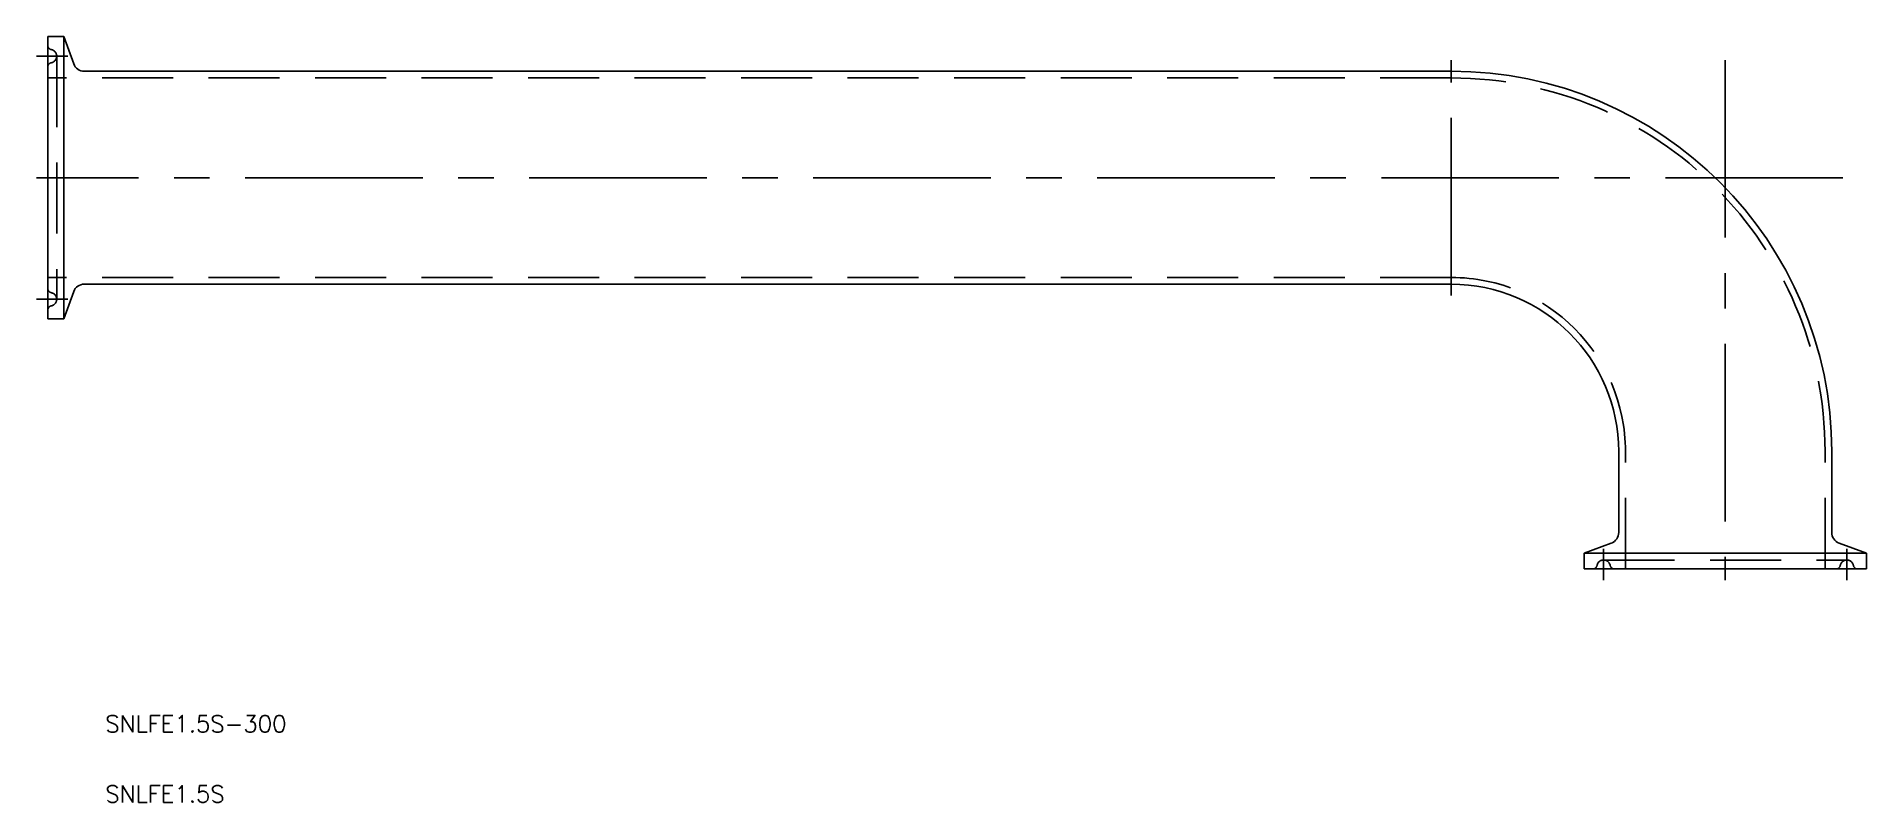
# Model space of a CAD drawing. Extents: x -302 to 25, y -42 to 95.
import ezdxf

# ---------------------------------------------------------------- set-up
doc = ezdxf.new("R2010")
doc.units = 0
doc.linetypes.add('CENTER', pattern=[50.8, 31.75, -6.35, 6.35, -6.35])
doc.linetypes.add('DASHED', pattern=[19.05, 12.7, -6.35])
doc.layers.get('0').update_dxf_attribs({"linetype": 'CONTINUOUS'})
doc.layers.add('CENTER', color=1, linetype='CENTER')
doc.styles.get("Standard").update_dxf_attribs({"font": 'txt.shx', "height": 3, "bigfont": 'bigfont.shx'})

msp = doc.modelspace()

# ---------------------------------------------------------------- linework, layer by layer
at = {"color": 7, "linetype": 'CONTINUOUS'}
for p, q in [((-300, 95.25), (-300, 44.75)), ((-297.15, 95.25), (-300, 95.25)), ((-297.15, 95.25), (-297.15, 44.75)), ((-297.15, 95.25), (-295.37, 90.37)), ((-49, 89.05), (-293.49, 89.05)), ((-297.15, 44.75), (-295.37, 49.63)), ((-49, 50.95), (-293.49, 50.95)), ((-297.15, 44.75), (-300, 44.75)), ((-19.05, 21), (-19.05, 6.51)), ((19.05, 21), (19.05, 6.51)), ((-25.25, 2.85), (-20.37, 4.63)), ((25.25, 2.85), (20.37, 4.63)), ((-25.25, 2.85), (25.25, 2.85)), ((-25.25, 2.85), (-25.25, 0)), ((-25.25, 0), (25.25, 0)), ((25.25, 2.85), (25.25, 0))]:
    msp.add_line(p, q, dxfattribs=at)
at = {"color": 3, "linetype": 'DASHED'}
for p, q in [((-298.4, 91.75), (-298.4, 48.25)), ((-49, 87.85), (-300, 87.85)), ((-49, 52.15), (-300, 52.15)), ((-17.85, 0), (-17.85, 21)), ((17.85, 0), (17.85, 21)), ((-21.75, 1.6), (21.75, 1.6))]:
    msp.add_line(p, q, dxfattribs=at)
for centre, radius, start, end in [((-299.2, 93.71), 0.8, 180, 258.463), ((-299.6, 91.75), 1.2, 281.537, 78.463), ((-299.2, 89.79), 0.8, 101.537, 180), ((-49, 21), 66.85, 0, 90), ((-299.2, 50.21), 0.8, 180, 258.463), ((-299.6, 48.25), 1.2, 281.537, 78.463), ((-49, 21), 31.15, 0, 90), ((-299.2, 46.29), 0.8, 101.537, 180), ((-23.71, 0.8), 0.8, 270, 348.463), ((-21.75, 0.4), 1.2, 11.537, 168.463), ((-19.79, 0.8), 0.8, 191.537, 270), ((19.79, 0.8), 0.8, 270, 348.463), ((21.75, 0.4), 1.2, 11.537, 168.463), ((23.71, 0.8), 0.8, 191.537, 270)]:
    msp.add_arc(centre, radius, start, end, dxfattribs=at)
at = {"color": 7, "linetype": 'CONTINUOUS'}
for centre, radius, start, end in [((-293.49, 91.05), 2, 200, 270), ((-49, 21), 68.05, 0, 90), ((-293.49, 48.95), 2, 90, 160), ((-49, 21), 29.95, 0, 90), ((-21.05, 6.51), 2, 290, 360), ((21.05, 6.51), 2, 180, 250)]:
    msp.add_arc(centre, radius, start, end, dxfattribs=at)
at = {"layer": 'CENTER', "color": 1, "linetype": 'CENTER'}
for p, q in [((-296.4, 91.75), (-302, 91.75)), ((-49, 48.95), (-49, 91.05)), ((0, 91.05), (0, -2)), ((21.05, 70), (-302, 70)), ((-296.4, 48.25), (-302, 48.25)), ((-21.75, 3.6), (-21.75, -2)), ((21.75, 3.6), (21.75, -2))]:
    msp.add_line(p, q, dxfattribs=at)

# ---------------------------------------------------------------- texts
at = {"color": 7, "linetype": 'CONTINUOUS'}
for s, p in [('SNLFE1.5S-300', (-289.7, -29.21)), ('SNLFE1.5S', (-289.7, -41.77))]:
    msp.add_text(s, height=3, dxfattribs=at).set_placement(p)

doc.saveas('drawing.dxf')
